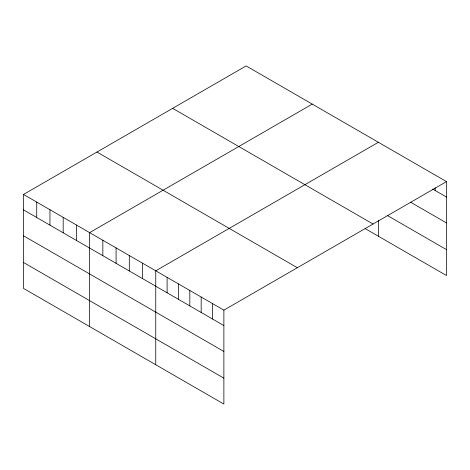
<?xml version="1.0" encoding="UTF-8"?>
<svg xmlns="http://www.w3.org/2000/svg" width="470" height="470" viewBox="0 0 470 470"><rect width="100%" height="100%" fill="white"/><g stroke="black" fill="none" stroke-linecap="round" stroke-linejoin="round"><path stroke-width="0.7" d="M23.5 194.451L223.879 310.141L223.879 404.077L23.5 288.386L23.5 194.451L246.121 65.923L446.5 181.614L446.5 275.549L365.143 228.579M312.245 104.105L89.623 232.632L89.623 326.562M378.373 142.281L155.752 270.808L155.752 364.744M223.879 310.141L446.5 181.614M432.623 189.028L446.5 197.042M410.545 202.188L446.5 222.945M387.204 215.401L446.5 249.641M172.655 108.341L373.033 224.025M96.967 152.039L297.346 267.73M23.5 209.879L223.879 325.569M23.5 235.787L223.879 351.478M23.5 262.477L223.879 378.168M435.144 187.677L435.144 190.485M378.373 220.383L378.373 236.21M212.522 303.585L212.522 319.012M201.172 297.028L201.172 312.456M189.815 290.478L189.815 305.899M178.459 283.921L178.459 299.343M167.108 277.365L167.108 292.787M142.528 263.171L142.528 278.598M129.303 255.539L129.303 270.961M116.078 247.901L116.078 263.329M102.848 240.264L102.848 255.692M76.398 224.995L76.398 240.423M63.174 217.357L63.174 232.785M49.949 209.726L49.949 225.148M36.725 202.088L36.725 217.516"/></g></svg>
